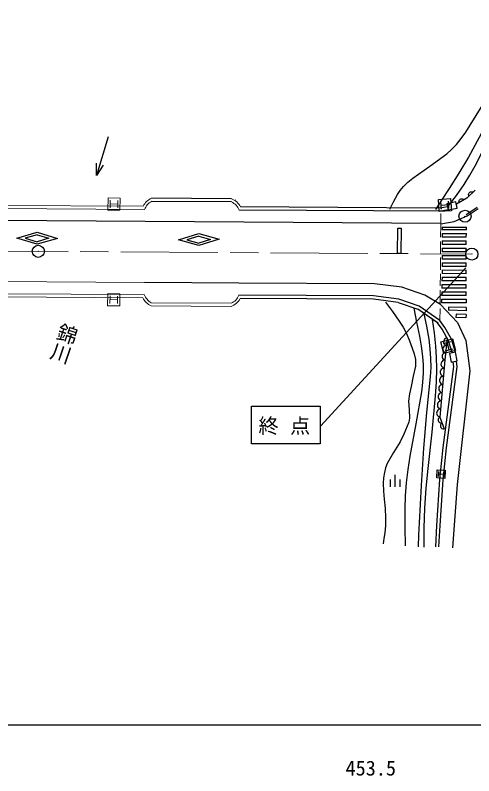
# Model space of a CAD drawing. Units: millimetres, scale not verified. Extents: x 40000 to 680000, y 20000 to 380000.
# Drawn here: x 477602 to 534220, y 198715 to 292522 of the extents above; entities that cross this region are included whole.
import ezdxf
from ezdxf.enums import TextEntityAlignment as Align

# ---------------------------------------------------------------- set-up
doc = ezdxf.new("R2010")
doc.units = ezdxf.units.MM
doc.header["$LTSCALE"] = 1000
doc.linetypes.add('CHAIN', pattern=[18.5, 12, -1.5, 3.5, -1.5])
doc.linetypes.add('USER1', pattern=[2, 1.5, -0.5])
for name, color, linetype, lineweight in [('M-BGD', 7, 'Continuous', 25), ('M-BMK', 2, 'CHAIN', 13), ('M-STR', 1, 'Continuous', 13), ('M-TTL-BAND', 7, 'Continuous', 25)]:
    doc.layers.add(name, color=color, linetype=linetype, lineweight=lineweight)
doc.styles.add('@ＭＳ ゴシック', font='')
doc.styles.add('ＭＳ ゴシック', font='')
doc.styles.get('@ＭＳ ゴシック').set_extended_font_data('@MS Gothic')
doc.styles.get('ＭＳ ゴシック').set_extended_font_data('MS Gothic')

# ---------------------------------------------------------------- blocks, each defined once
blk = doc.blocks.new('BUHIN43')
at = {"color": 7, "linetype": 'Continuous', "lineweight": 25}
for radius in [746, 22.5]:
    blk.add_circle((0, 0), radius, dxfattribs=at)
blk = doc.blocks.new('BUHIN66')
at = {"color": 7, "linetype": 'Continuous', "lineweight": 25}
for p, q in [((-29, 619), (-889, 355)), ((717, 220), (-717, -220)), ((323, -529), (-537, -792))]:
    blk.add_line(p, q, dxfattribs=at)
blk = doc.blocks.new('BUHIN95')
at = {"color": 7, "linetype": 'Continuous', "lineweight": 25}
blk.add_lwpolyline([(444, 86), (391, 182), (321, 258), (215, 339), (107, 373), (-3, 386), (-141, 359), (-239, 306), (-326, 234), (-394, 119), (-428, 23), (-444, -86)], dxfattribs=at)
blk = doc.blocks.new('BUHIN96')
at = {"color": 7, "linetype": 'Continuous', "lineweight": 25}
blk.add_lwpolyline([(494, 105), (432, 211), (353, 294), (233, 382), (112, 418), (-12, 431), (-165, 398), (-273, 337), (-369, 254), (-442, 125), (-478, 17), (-494, -105)], dxfattribs=at)
blk = doc.blocks.new('BUHIN97')
at = {"color": 7, "linetype": 'Continuous', "lineweight": 25}
blk.add_lwpolyline([(309, 241), (230, 294), (146, 325), (33, 346), (-64, 330), (-154, 297), (-250, 222), (-305, 142), (-344, 52), (-351, -63), (-340, -151), (-309, -241)], dxfattribs=at)

msp = doc.modelspace()

# ---------------------------------------------------------------- linework, layer by layer
at = {"layer": 'M-BGD'}
for p, q in [((489084, 277517), (487633, 272732)), ((534403, 270938), (533356, 269948)), ((504784, 269697), (504768, 269716)), ((530222, 268596), (530150, 269530)), ((532001, 269492), (530891, 269263)), ((530891, 269263), (531046, 268512)), ((531157, 268668), (531085, 269602)), ((532156, 268741), (532001, 269492)), ((532156, 268741), (532001, 269492)), ((533356, 269948), (532066, 269223)), ((531046, 268512), (530153, 268336)), ((531121, 269135), (530186, 269063)), ((531046, 268512), (532156, 268741)), ((531046, 268512), (532156, 268741)), ((533279, 267940), (534651, 268856)), ((533390, 267774), (534762, 268689)), ((531812, 267078), (533390, 267774)), ((530138, 266535), (530138, 266565)), ((530145, 266808), (531812, 267078)), ((477809, 265026), (480313, 265764)), ((480313, 265764), (482809, 265002)), ((497768, 264824), (500259, 265603)), ((500259, 265603), (502767, 264882)), ((524793, 263143), (524837, 266251)), ((524837, 266251), (525237, 266245)), ((525237, 266245), (525193, 263137)), ((530301, 265598), (533299, 265594)), ((530301, 265598), (530301, 265148)), ((530302, 266396), (533300, 266392)), ((530302, 266396), (530302, 266048)), ((533299, 266044), (530302, 266048)), ((533298, 265144), (533299, 265594)), ((533299, 266044), (533300, 266392)), ((480306, 264264), (477809, 265026)), ((480311, 265451), (478853, 265021)), ((478853, 265021), (480307, 264577)), ((482809, 265002), (480306, 264264)), ((481765, 265007), (480307, 264577)), ((480311, 265451), (481765, 265007)), ((500276, 264103), (497768, 264824)), ((500262, 265290), (498811, 264836)), ((498811, 264836), (500272, 264416)), ((500262, 265290), (501723, 264870)), ((501723, 264870), (500272, 264416)), ((502767, 264882), (500276, 264103)), ((530300, 264698), (530299, 264248)), ((530300, 264698), (533298, 264694)), ((533298, 265144), (530301, 265148)), ((533297, 264244), (533298, 264694)), ((530299, 263798), (530298, 263348)), ((533297, 264244), (530299, 264248)), ((530299, 263798), (533296, 263794)), ((533296, 263344), (533296, 263794)), ((525193, 263137), (524793, 263143)), ((530298, 262898), (530297, 262448)), ((533296, 263344), (530298, 263348)), ((530298, 262898), (533295, 262894)), ((533295, 262444), (533295, 262894)), ((530296, 261998), (533294, 261994)), ((530296, 261998), (530296, 261548)), ((533295, 262444), (530297, 262448)), ((533293, 261544), (533294, 261994)), ((515314, 241840), (533248, 261365)), ((530295, 261098), (533293, 261094)), ((530295, 261098), (530295, 260648)), ((533293, 261544), (530296, 261548)), ((533292, 260644), (533293, 261094)), ((530294, 260198), (530293, 259748)), ((530294, 260198), (533292, 260194)), ((533292, 260644), (530295, 260648)), ((533291, 259744), (533292, 260194)), ((530293, 259298), (530292, 258848)), ((533291, 259744), (530293, 259748)), ((530293, 259298), (533290, 259294)), ((533290, 258844), (533290, 259294)), ((530291, 258398), (533289, 258394)), ((530291, 258398), (530291, 257948)), ((533290, 258844), (530292, 258848)), ((533288, 257944), (533289, 258394)), ((524881, 257103), (521824, 257492)), ((524881, 257103), (527292, 256265)), ((530058, 257032), (530059, 257128)), ((530290, 257048), (530290, 257498)), ((530290, 257498), (533288, 257494)), ((533287, 257044), (530290, 257048)), ((533288, 257944), (530291, 257948)), ((533288, 257494), (533287, 257044)), ((529756, 254572), (527292, 256265)), ((529813, 254533), (527292, 256265)), ((530094, 256837), (532220, 254622)), ((531102, 256526), (531093, 256126)), ((533259, 256076), (531093, 256126)), ((533268, 256476), (531102, 256526)), ((533268, 256476), (533259, 256076)), ((532024, 255639), (532009, 255239)), ((533248, 255191), (532009, 255239)), ((533263, 255590), (532024, 255639)), ((533263, 255590), (533248, 255191)), ((530311, 253800), (529756, 254572)), ((530649, 254015), (530040, 254862)), ((532220, 254622), (533238, 252385)), ((531098, 252381), (530311, 253800)), ((531447, 252575), (530649, 254015)), ((530923, 252695), (530636, 249998)), ((531586, 250823), (531066, 252453)), ((531967, 250945), (531447, 252575)), ((533238, 252385), (533732, 248658)), ((530478, 252031), (531382, 252282)), ((531181, 251253), (530930, 252157)), ((530730, 251128), (531633, 251379)), ((531967, 250945), (531215, 250802)), ((531215, 250802), (531415, 249748)), ((532168, 249891), (531967, 250945)), ((530636, 249998), (530014, 242962)), ((531415, 249748), (532168, 249891)), ((531756, 249104), (531667, 249819)), ((532153, 249153), (532064, 249869)), ((530444, 239204), (531756, 249205)), ((530841, 239157), (532153, 249153)), ((533732, 248658), (532150, 234643)), ((506761, 239666), (506761, 244284)), ((506761, 244284), (515237, 244284)), ((515237, 244284), (515237, 239666)), ((530014, 242962), (530573, 241497)), ((515237, 239666), (506761, 239666)), ((530035, 235250), (530444, 239204)), ((530433, 235216), (530841, 239157)), ((529880, 236255), (529840, 235632)), ((529860, 235944), (530483, 235903)), ((530504, 236215), (530463, 235591)), ((529655, 229594), (530035, 235250)), ((530054, 229567), (530433, 235216)), ((532150, 234643), (531588, 226812)), ((529524, 226964), (529655, 229594)), ((529923, 226935), (530054, 229567))]:
    msp.add_line(p, q, dxfattribs=at)
for points in [[(523857, 268615), (524297, 269522), (524789, 270399), (525143, 270910), (525550, 271392), (526088, 271919), (526673, 272407), (528808, 273898), (530874, 275415), (531487, 275971), (532065, 276577), (532665, 277314), (533223, 278093), (535027, 280996), (536872, 283850), (538013, 285592), (539111, 287381), (539691, 288426), (540222, 289506), (540591, 290382), (540906, 291287), (541083, 291897), (541249, 292522)], [(542139, 292435), (541795, 291242), (541392, 290063), (540886, 288813), (540321, 287577), (539358, 285668), (538342, 283787), (535954, 279409), (533573, 275019), (532392, 273059), (531159, 271130), (530318, 269843), (529475, 268561)], [(531103, 269004), (532091, 270302), (533028, 271633), (533741, 272776), (534403, 273951), (535258, 275626), (536064, 277337), (538011, 281803), (540014, 286247), (540369, 286893), (540775, 287505), (541163, 288011), (541576, 288512)], [(488481, 274042), (487633, 272732), (487659, 274291)], [(533625, 270203), (533590, 270281), (533574, 270359), (533569, 270461), (533597, 270544), (533640, 270618), (533718, 270693), (533795, 270732), (533880, 270754), (533982, 270745), (534060, 270724), (534134, 270683)], [(532406, 269414), (532391, 269498), (532394, 269578), (532414, 269678), (532461, 269752), (532520, 269814), (532615, 269867), (532699, 269886), (532786, 269887), (532884, 269854), (532954, 269815), (533016, 269757)], [(523308, 257120), (524186, 255982), (525018, 254807), (525486, 254045), (525906, 253247), (526291, 252374), (526628, 251460), (526846, 250763), (527004, 250054), (527035, 249649), (527006, 249247), (526716, 248002), (526485, 246749), (526286, 245838), (526148, 244922), (526251, 243870), (526294, 242814), (526182, 242329), (526007, 241843), (525593, 240870), (525127, 239924), (524304, 238595), (523537, 237242), (523335, 236701), (523189, 236140), (523089, 235477), (523048, 234810), (523078, 233813), (523167, 232815), (523274, 231675), (523321, 230523), (523299, 229604), (523217, 228681), (523124, 227999), (523016, 227308)], [(525791, 227086), (525736, 229359), (525742, 231638), (525804, 233236), (525928, 234839), (526119, 236497), (526369, 238145), (527125, 242106), (527821, 246085), (527940, 247240), (527999, 248401), (527994, 249420), (527928, 250437), (527771, 251686), (527553, 252939), (527204, 254657), (526844, 256373)], [(528059, 255708), (528384, 254156), (528650, 252585), (528795, 251393), (528880, 250197), (528895, 249060), (528851, 247914), (528397, 243513), (528004, 239111), (527704, 234524), (527463, 229922), (527400, 228447), (527340, 226961)], [(528077, 226902), (528100, 229317), (528183, 231733), (528347, 234177), (528571, 236617), (529066, 241089), (529499, 245567), (529597, 247256), (529636, 248956), (529610, 250325), (529524, 251700), (529349, 253336), (529129, 254979)]]:
    msp.add_lwpolyline(points, dxfattribs=at)
for points in [[(531344, 269905), (531459, 268409), (529963, 268294), (529848, 269789)], [(531979, 251183), (530534, 250781), (530132, 252227), (531577, 252628)], [(529640, 235457), (529705, 236455), (530703, 236390), (530638, 235392)]]:
    msp.add_lwpolyline(points, close=True, dxfattribs=at)
at = {"layer": 'M-BMK'}
msp.add_line((324135, 264393), (533979, 263063), dxfattribs=at)
at = {"layer": 'M-STR', "color": 7}
for p, q in [((489325, 268771), (489345, 269708)), ((490272, 269219), (489335, 269240)), ((490262, 268751), (490282, 269688)), ((489293, 256971), (489314, 257909)), ((490241, 257419), (489304, 257440)), ((490230, 256950), (490251, 257888))]:
    msp.add_line(p, q, dxfattribs=at)
at = {"layer": 'M-STR', "lineweight": 25}
for p, q in [((504294, 269492), (494437, 269545)), ((504296, 269892), (494439, 269945)), ((530153, 268336), (505238, 268481)), ((523441, 268775), (505423, 268880)), ((530156, 268736), (523441, 268775)), ((530969, 268904), (530076, 268729)), ((531046, 268512), (530153, 268336)), ((530144, 266836), (332350, 268103)), ((530128, 266805), (530145, 266808)), ((505232, 259490), (493552, 259562)), ((521950, 259392), (505232, 259490)), ((525317, 258963), (521950, 259392)), ((528157, 257975), (525317, 258963)), ((521850, 257892), (505223, 257990)), ((530094, 256837), (528157, 257975)), ((521824, 257492), (505391, 257589)), ((524881, 257103), (521824, 257492)), ((524973, 257494), (521850, 257892)), ((524881, 257103), (527292, 256265)), ((527474, 256625), (524973, 257494)), ((529756, 254572), (527292, 256265)), ((529813, 254533), (527292, 256265)), ((530040, 254862), (527474, 256625)), ((530040, 254862), (527474, 256625))]:
    msp.add_line(p, q, dxfattribs=at)
at = {"layer": 'M-STR'}
for p, q in [((493573, 268557), (475243, 268675)), ((475416, 269073), (493389, 268958)), ((493552, 259562), (475226, 259676)), ((493543, 258062), (475217, 258176)), ((493357, 257663), (475400, 257775)), ((504251, 256992), (494395, 257063)), ((504248, 256592), (494392, 256663))]:
    msp.add_line(p, q, dxfattribs=at)
at = {"layer": 'M-STR', "linetype": 'USER1'}
for p, q in [((530138, 266565), (530153, 268336)), ((530059, 257128), (530138, 266535)), ((530040, 254862), (530058, 257032))]:
    msp.add_line(p, q, dxfattribs=at)
at = {"layer": 'M-STR', "color": 7}
for points in [[(490569, 269963), (490537, 268464), (489037, 268496), (489070, 269995)], [(490539, 258162), (490505, 256663), (489006, 256696), (489039, 258196)]]:
    msp.add_lwpolyline(points, close=True, dxfattribs=at)
at = {"layer": 'M-STR'}
for centre, radius, start, end in [((495342, 267938), 2200, 114.21423, 152.39633), ((495266, 267947), 1800, 117.42657, 160.20871), ((503570, 267843), 1800, 20.75357, 66.29227), ((503484, 267847), 2200, 28.01102, 68.33704), ((495244, 258650), 1800, 199.07117, 241.85333), ((503548, 258649), 1800, 292.98761, 338.52634), ((495320, 258658), 2200, 206.88354, 245.06567), ((503462, 258647), 2200, 290.94287, 331.26889)]:
    msp.add_arc(centre, radius, start, end, dxfattribs=at)
at = {"layer": 'M-TTL-BAND'}
msp.add_line((40000, 205000), (579000, 205000), dxfattribs=at)

# ---------------------------------------------------------------- block references
at = {"layer": 'M-BGD', "rotation": 72.9463}
for name, p in [('BUHIN43', (533138, 267724)), ('BUHIN43', (480455, 263402)), ('BUHIN43', (533979, 263063)), ('BUHIN95', (530876, 252246)), ('BUHIN95', (530780, 251347)), ('BUHIN95', (530684, 250448)), ('BUHIN96', (530592, 249496)), ('BUHIN96', (530503, 248491)), ('BUHIN96', (530414, 247485)), ('BUHIN96', (530325, 246480)), ('BUHIN96', (530236, 245475)), ('BUHIN96', (530147, 244470)), ('BUHIN96', (530058, 243464)), ('BUHIN97', (530154, 242596)), ('BUHIN97', (530433, 241863)), ('BUHIN66', (524477, 235099))]:
    msp.add_blockref(name, p, dxfattribs=at)

# ---------------------------------------------------------------- texts
at = {"layer": 'M-BGD', "style": '@ＭＳ ゴシック'}
msp.add_text('錦川', height=1833, rotation=251.4, dxfattribs=at).set_placement((483034, 254864), align=Align.BOTTOM_LEFT)
at = {"layer": 'M-BGD', "insert": (507631, 240752), "char_height": 1833, "attachment_point": 7, "style": 'ＭＳ ゴシック'}
msp.add_mtext('\\T1.56;終点', dxfattribs=at)
at = {"layer": 'M-TTL-BAND', "style": 'ＭＳ ゴシック'}
msp.add_text('453.5', height=1833, dxfattribs=at).set_placement((521500, 198195), align=Align.BOTTOM_CENTER)

doc.saveas('drawing.dxf')
